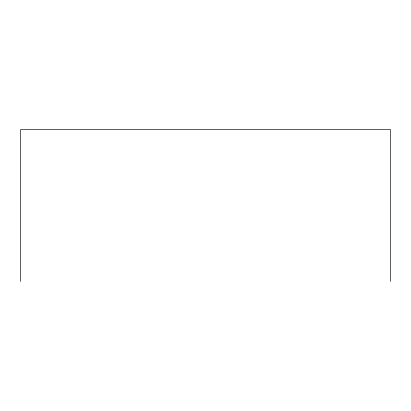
<?xml version="1.0" encoding="UTF-8"?>
<svg xmlns="http://www.w3.org/2000/svg" width="411" height="411" viewBox="0 0 411 411"><rect width="100%" height="100%" fill="white"/><g stroke="black" fill="none" stroke-linecap="round" stroke-linejoin="round"><path stroke-width="0.62" d="M390.45 281.412L390.45 129.588L20.55 129.588L20.55 281.412"/></g></svg>
